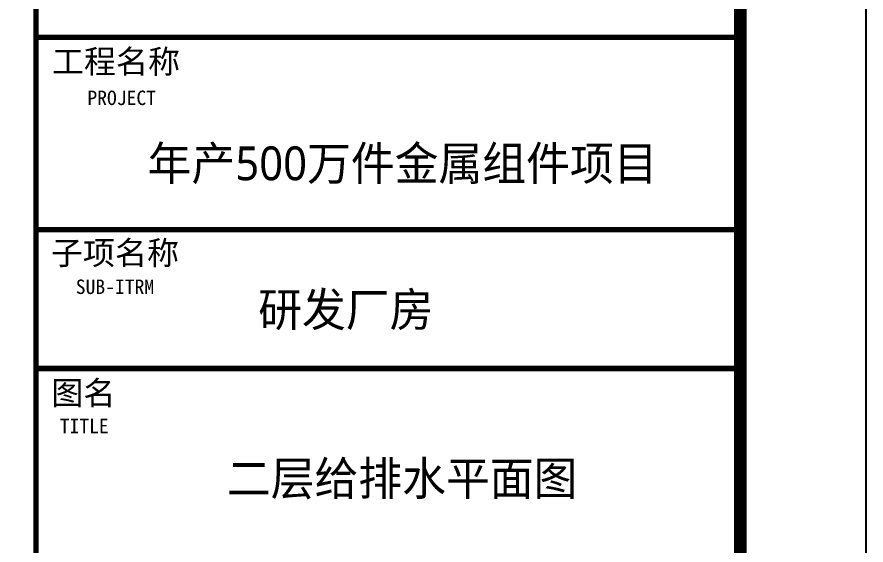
# Model space of a CAD drawing. Extents: x 343352 to 417652, y 770641 to 1036530.
# Drawn here: x 395992 to 402752, y 921130 to 925333 of the extents above; entities that cross this region are included whole.
import ezdxf

# ---------------------------------------------------------------- set-up
doc = ezdxf.new("R2010")
doc.units = 0
doc.header["$LTSCALE"] = 1000
doc.header["$MEASUREMENT"] = 0
for name, color, linetype in [('46', 7, 'Continuous'), ('PUB_TEXT', 7, 'Continuous'), ('PUB_TITLE', 4, 'Continuous')]:
    doc.layers.add(name, color=color, linetype=linetype)
doc.styles.add('-黑体', font='msyh.ttf', dxfattribs={"width": 0.8})
doc.styles.add('TQ', font='')
doc.styles.get('TQ').set_extended_font_data('SimSun')

msp = doc.modelspace()

# ---------------------------------------------------------------- linework, layer by layer
at = {"layer": 'PUB_TITLE'}
msp.add_lwpolyline([(343352.5, 904283.1), (402752.5, 904283.1), (402752.5, 946283.1), (343352.5, 946283.1)], close=True, dxfattribs=at)
at = {"layer": 'PUB_TITLE', "const_width": 100}
msp.add_lwpolyline([(345852.5, 905283.1), (401752.5, 905283.1), (401752.5, 945283.1), (345852.5, 945283.1)], close=True, dxfattribs=at)
at = {"layer": 'PUB_TITLE', "lineweight": 40, "const_width": 42.5}
for points in [[(396142.5, 945283.1), (396142.5, 905283.1)], [(396142.5, 925170.1), (401752.5, 925170.1)], [(396142.5, 923640.1), (401752.5, 923640.1)], [(396142.5, 922535.1), (401752.5, 922535.1)]]:
    msp.add_lwpolyline(points, dxfattribs=at)

# ---------------------------------------------------------------- texts
at = {"layer": '46', "linetype": 'Continuous', "style": '-黑体', "width": 0.95}
for s, height, p in [('年产500万件金属组件项目', 269.197, (397032.6, 924033.6)), ('研发厂房', 269.2, (397912.5, 922870)), ('二层给排水平面图  ', 269.2, (397663.7, 921525.7))]:
    msp.add_text(s, height=height, dxfattribs=at).set_placement(p)
at = {"layer": 'PUB_TEXT', "attachment_point": 1, "style": 'TQ'}
for s, insert, char_height, width in [('工程名称', (396270.4, 925071.9), 187, 1111.8), ('PROJECT', (396552.5, 924747), 114.75, 2399.55), ('子项名称', (396262.3, 923548.9), 187, 1111.8), ('SUB-ITRM', (396459.9, 923243), 114.75, 2399.55), ('图名', (396265.3, 922434.2), 187, 1111.8), ('TITLE', (396332.1, 922134.7), 114.75, 2399.55)]:
    msp.add_mtext(s, dxfattribs=dict(at, insert=insert, char_height=char_height, width=width))

doc.saveas('drawing.dxf')
